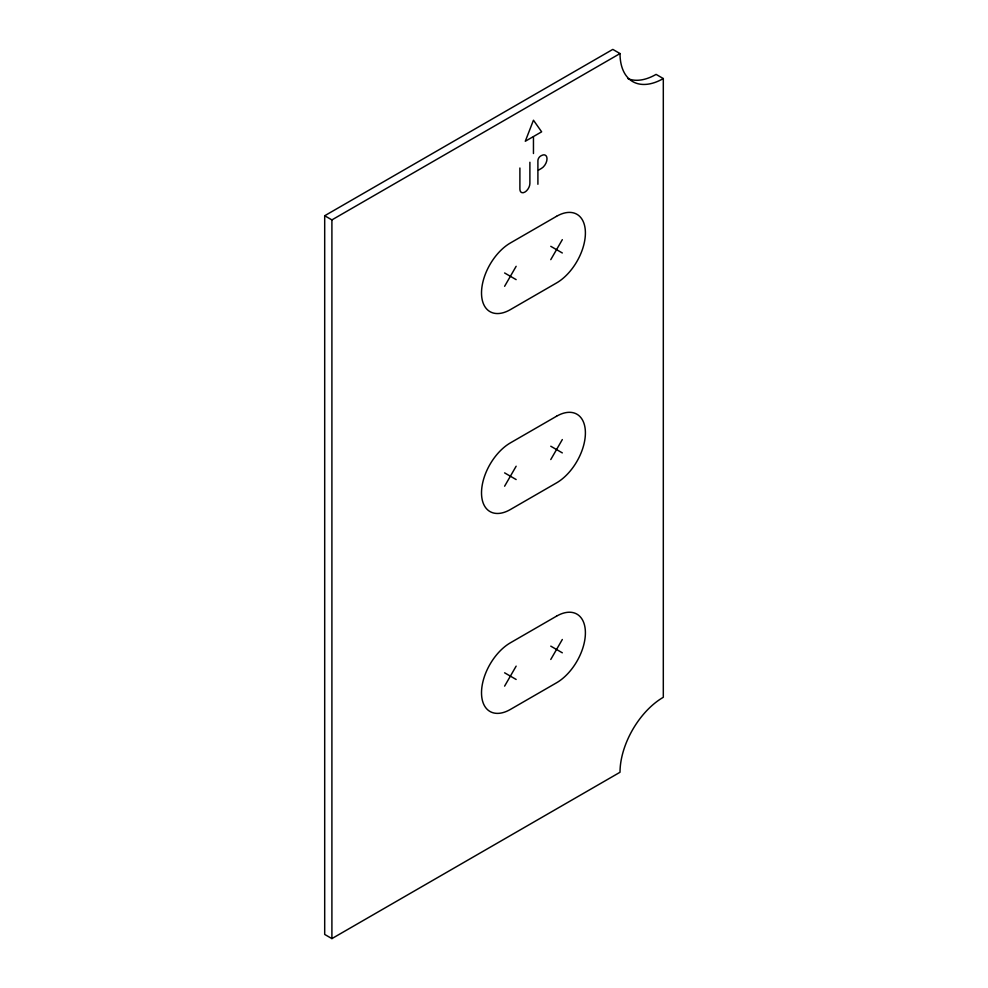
<?xml version="1.0" encoding="UTF-8"?>
<svg xmlns="http://www.w3.org/2000/svg" width="988" height="988" viewBox="0 0 988 988"><rect width="100%" height="100%" fill="white"/><g stroke="black" fill="none" stroke-linecap="round" stroke-linejoin="round"><path stroke-width="1.48" d="M504.609 286.298L516.144 266.303M550.773 259.646L562.32 239.652M504.609 486.207L516.144 466.225M550.773 459.556L562.32 439.561M504.609 686.129L516.144 666.134M550.773 659.465L562.32 639.483M324.694 215.742L612.807 49.4L620.019 53.562A61.207 35.346 -60 0 0 663.306 78.558L663.306 697.293A61.207 35.346 -60 0 0 620.019 772.258L331.906 938.6L324.694 934.438L324.694 215.742L331.906 219.904L620.019 53.562M532.878 136.875L525.283 141.259L533.458 120.203L541.634 131.824L533.458 136.542L533.458 153.523M538.485 170.134L541.449 168.417A7.867 4.545 -60 0 0 547.019 158.784A7.867 4.545 -60 0 0 541.449 155.573L540.609 156.055A3.829 2.211 -60 0 0 537.904 160.748L537.904 184.274M663.306 78.558L656.094 74.384A61.207 35.346 -60 0 1 627.948 78.632M550.773 246.321L562.32 252.977M504.609 272.972L516.144 279.629M550.773 446.23L562.32 452.899M504.609 472.882L516.144 479.551M550.773 646.14L562.32 652.809M504.609 672.803L516.144 679.46M529.889 162.254L529.889 183.435A7.052 4.075 -60 0 1 524.887 192.08A7.052 4.075 -60 0 1 519.898 189.19L519.898 168.009M331.906 219.904L331.906 938.6M556.54 216.323L510.376 242.986A40.804 23.564 -60 0 0 481.514 292.967A40.804 23.564 -60 0 0 510.376 309.627L556.54 282.963A40.804 23.564 -60 0 0 585.402 232.983A40.804 23.564 -60 0 0 556.54 216.323M556.54 416.244L510.376 442.896A40.804 23.564 -60 0 0 481.514 492.876A40.804 23.564 -60 0 0 510.376 509.536L556.54 482.885A40.804 23.564 -60 0 0 585.402 432.905A40.804 23.564 -60 0 0 556.54 416.244M556.54 616.154L510.376 642.817A40.804 23.564 -60 0 0 481.514 692.786A40.804 23.564 -60 0 0 510.376 709.446L556.54 682.794A40.804 23.564 -60 0 0 585.402 632.814A40.804 23.564 -60 0 0 556.54 616.154"/></g></svg>
